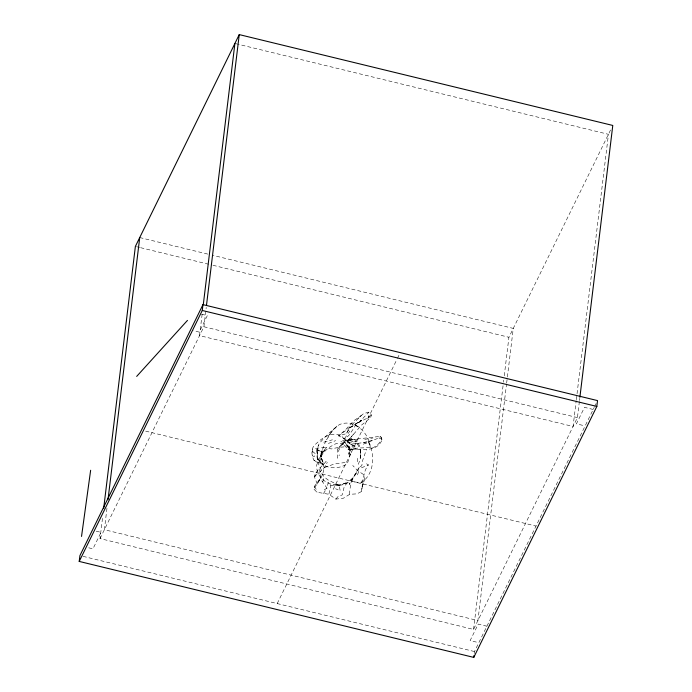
<?xml version="1.0" encoding="UTF-8"?>
<svg xmlns="http://www.w3.org/2000/svg" width="692" height="692" viewBox="0 0 692 692"><rect width="100%" height="100%" fill="white"/><g stroke="black" fill="none" stroke-linecap="round" stroke-linejoin="round"><path stroke-width="0.52" stroke-dasharray="3.46 2.59" d="M358.222 464.367C361.907 456.633 361.89 447.205 356.276 440.363L352.254 438.711L346.19 439.593L342.998 442.422L337.748 449.004L337.722 458.182L339.443 454.852M355.342 446.02L349.339 446.599L348.846 454.281L350.022 443.598L347.747 440.397L338.613 435.865L345.654 429.62L353.707 420.797L361.189 415.676L347.358 429.274L338.613 435.865L346.303 433.659L349.849 427.613L361.7 420.165L349.443 428.097L346.303 433.659M366.475 463.77L368.412 464.912C362.132 472.731 363.914 482.644 361.198 491.692L356.986 493.854L349.694 494.313L343.492 498.171L335.88 499.096L328.847 494.27L316.988 492.237L313.874 489.062L314.211 486.58L320.379 478.388L313.874 489.062M318.917 469.115L320.915 472.472L320.508 478.881L316.875 484.158M360.195 458.355L360.722 450.622L357.556 444.082L355.057 440.657M357.271 461.746L357.643 457.723M349.694 494.313C349.365 484.192 354.174 475.473 359.217 467.169L361.778 465.785L362.712 460.241L366.371 449.739M579.377 401.559L577.431 417.613L473.562 629.426L100.029 538.575L102.624 517.175M106.966 508.3L104.38 529.709L477.913 620.56L506.535 384.051M202.142 314.22L199.547 335.62L573.08 426.48L576.194 400.789M100.029 538.575L203.898 326.754L206.225 307.49M473.562 629.426L503.352 383.29M503.482 382.218L503.741 380.081M504.26 375.799L508.923 337.272L610.889 129.326M506.665 382.987L513.265 328.406L213.179 255.417M474.245 653.508L474.478 651.553L594.212 407.38M576.324 399.725L608.441 134.326L235.955 43.726M579.498 400.486L579.758 398.35M321.633 470.439C316.815 462.853 315.197 452.144 319.124 443.806C324.885 436.574 331.987 430.087 339.357 424.611C354.14 418.288 369.104 432.664 370.203 447.292L368.092 440.458C375.099 453.969 374.969 473.856 361.034 482.869L351.917 481.476M323.432 493.586L326.944 488.111L320.508 478.881C323.847 472.774 325.698 465.024 321.14 459.012L322.429 449.592L325.733 441.063M361.198 491.692L362.937 483.803L361.89 487.315L364.511 480.274L364.459 476.658M324.193 489.997L326.944 488.111L328.242 482.488L330.854 485.819L328.847 494.27M322.671 481.952L324.314 476.97L320.915 472.472M350.065 455.146L347.669 441.063L344.374 439.368L341.13 435.51C331.39 431.704 322.844 437.292 316.019 443.797C310.596 447.897 311.236 454.592 313.857 460.059L317.317 462.533L322.645 463.467L318.744 461.521C326.304 469.124 338.544 469.652 347.306 463.804L350.065 455.146L349.339 446.599M317.265 484.028L314.324 476.684C316.235 469.245 324.046 465.629 327.532 459.064M353.577 434.109L347.669 441.063L361.44 425.173L370.618 417.717L371.396 414.984L368.801 412.181L363.672 413.548L357.678 418.53M316.841 451.452L318.735 445.043M324.989 447.369L315.474 448.364L320.915 451.608L321.399 456.071L318.441 459.073L323.259 464.955L319.808 461.374C321.131 452.43 328.925 446.772 336.675 443.373C343.206 443.036 350.091 445.631 351.45 452.776L347.133 444.965L348.785 447.343L345.152 442.863L340.827 441.626M357.453 474.92L359.356 469.807M337.748 449.004L345.308 441.461L350.299 440.441L350.948 438.866M338.302 451.608L340.507 446.427L344.097 442.569M371.396 414.984L368.144 417.743L356.077 423.738L354.192 427.743L348.855 435.389L344.374 439.368M359.217 467.169C357.202 473.761 351.968 478.302 349.261 484.495L351.493 479.867L357.011 471.581M277.198 603.571L396.931 359.39M397.407 358.421L399.786 353.577M594.688 406.412L596.115 403.505M361.034 482.869L364.425 476.753M314.324 476.684L324.358 467.628L327.299 462.368M344.581 438.503L349.867 430.986M350.022 443.598L345.023 440.372L380.522 436.358L381.949 439.195L378.541 443.883L373.879 447.43L358.214 448.035L347.99 449.368L342.428 442.932L357.081 441.574M349.443 428.097L356.077 423.738M335.88 499.096L338.068 496.536L342.185 494.91L344.097 487.246L347.367 482.419L353.361 477.567C342.851 492.877 315.388 483.647 316.72 465.015L318.986 458.874L322.135 453.234L326.425 447.594L321.339 454.679L322.429 449.592L320.517 454.722L321.14 459.012M358.62 422.777L368.801 412.181L368.144 417.743L370.618 417.717M363.17 444.203L378.87 437.958L380.522 436.358L382.278 439.325C376.95 453.502 359.667 448.632 347.99 449.368M361.501 467.818L368.412 464.912M330.854 485.819L334.643 484.781L339.262 485.559L347.367 482.419L340.585 484.703L334.816 484.123L339.262 485.559L340.17 490.706L335.559 488.751M328.363 443.442L335.646 440.631M324.358 467.628L334.184 464.021L345.031 462.516M348.396 440.043L352.254 438.711M323.769 442.205L332.42 439.801M354.849 446.297L350.455 444.273L363.361 442.62L372.443 440.337M325.015 450.769L320.915 451.608L316.685 449.956L315.474 448.364M364.77 439.359L373.075 437.958M349.521 440.268L357.167 439.221M349.33 449.497L356.605 449.281M363.361 442.62L366.959 443.044M356.06 448.286L345.948 446.729L338.63 447.378L331.191 448.952L325.543 447.257M139.732 237.555L207.937 254.137M136.436 246.672L139.585 247.442M140.632 247.693L211.977 265.053M213.032 265.304L508.923 337.272M201.528 314.194L207.323 315.604L199.235 332.091L193.449 330.681M593.191 409.465L584.506 407.346L576.419 423.833L585.112 425.943M203.898 326.754L577.431 417.613M145.649 431.125L536.006 526.076M96.214 531.179L101.041 532.356L92.953 548.834L88.126 547.666M486.909 626.208L478.224 624.097L470.136 640.576L478.829 642.695M83.066 556.351L474.478 651.553M358.257 426.523L353.975 424.983L356.899 426.038M381.949 439.195L378.87 437.958M350.455 444.273L353.456 445.587M342.566 440.233L345.308 441.461M350.299 440.441L357.556 444.082M339.262 485.559L327.896 479.859L324.314 476.97M363.568 474.548L357.461 470.499L352.738 465.448M313.857 460.059L316.46 461.867M312.499 451.409L315.552 453.874L314.263 456.608L312.775 456.002L312.274 448.797M314.211 486.58L315.803 488.517L316.988 492.237M318.441 459.073L319.808 461.374M323.103 462.498L320.517 454.722L322.818 462.412M315.024 474.124L315.318 476.451M360.342 451.046L360.731 455.855M329.6 434.1L326.676 439.662L331.892 431.246L337.22 425.779L329.6 434.1M317.766 459.652L317.031 450.034L317.766 459.652"/><path stroke-width="1.04" d="M79.217 561.428L79.926 555.589L202.981 304.627L597.542 400.599L596.833 406.438L473.769 657.4L79.217 561.428L202.272 310.474L202.981 304.627M103.653 508.611L135.381 246.421L239.25 34.6L612.783 125.451L579.887 397.277M108.004 499.745L139.732 237.555M203.301 304.584L234.899 43.466M206.484 305.354L239.25 34.6M473.769 657.4L474.011 655.454M81.535 536.43L90.643 470.275M136.67 376.413L187.463 320.405M202.272 310.474L596.833 406.438"/></g></svg>
